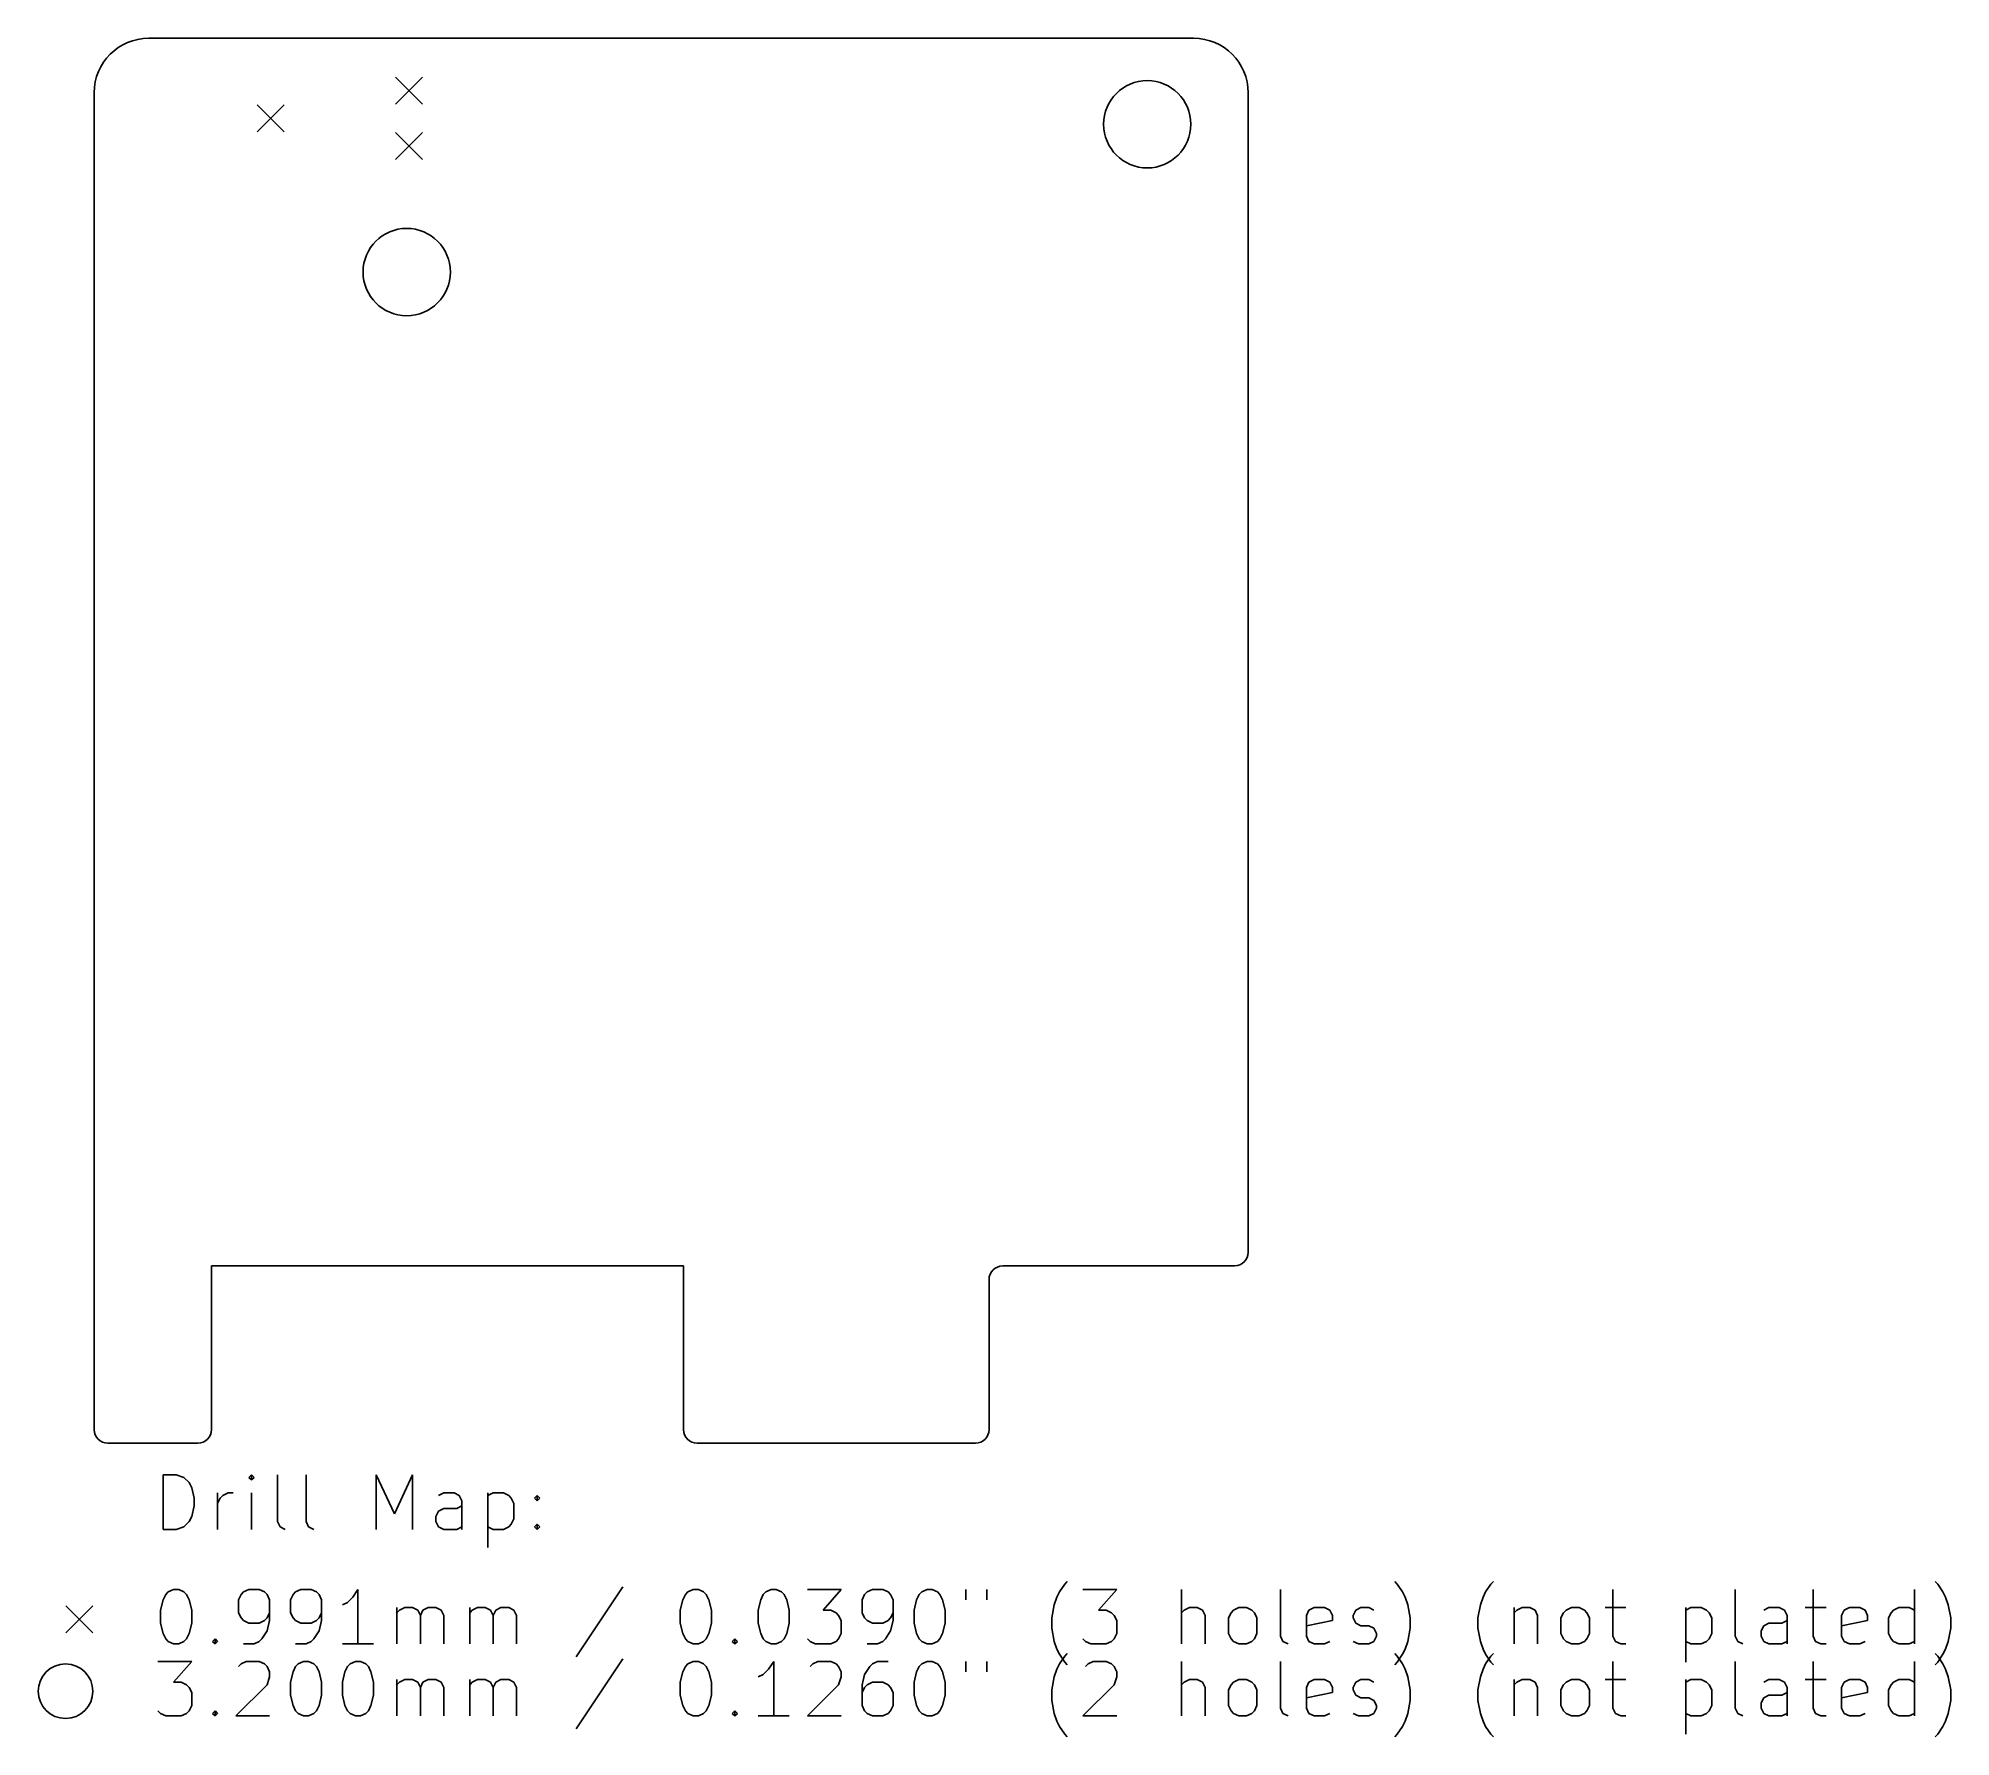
# Model space of a CAD drawing. Extents: x 81 to 151.1, y -167.2 to -105.
import ezdxf

# ---------------------------------------------------------------- set-up
doc = ezdxf.new("R2010")
doc.units = 0
doc.layers.add('BLACK', color=7, linetype='CONTINUOUS')

msp = doc.modelspace()

# ---------------------------------------------------------------- linework, layer by layer
at = {"layer": 'BLACK', "linetype": 'CONTINUOUS'}
for p, q in [((123.332, -104.968), (85.032, -104.968)), ((94.0807, -106.39), (95.0713, -107.381)), ((95.0713, -106.39), (94.0807, -107.381)), ((83.032, -155.968), (83.032, -106.968)), ((125.332, -106.968), (125.332, -149.468)), ((89.0007, -107.406), (89.9913, -108.397)), ((89.9913, -107.406), (89.0007, -108.397)), ((94.0807, -108.422), (95.0713, -109.413)), ((95.0713, -108.422), (94.0807, -109.413)), ((104.632, -149.968), (87.332, -149.968)), ((87.332, -149.968), (87.332, -155.968)), ((104.632, -155.968), (104.632, -149.968)), ((124.832, -149.968), (116.332, -149.968)), ((115.832, -155.968), (115.832, -150.468)), ((86.832, -156.468), (83.532, -156.468)), ((115.332, -156.468), (105.132, -156.468)), ((85.5582, -159.623), (85.5582, -157.623)), ((85.5582, -157.623), (86.0344, -157.623)), ((86.0344, -157.623), (86.3201, -157.718)), ((86.3201, -157.718), (86.5106, -157.908)), ((88.7963, -157.623), (88.701, -157.718)), ((88.701, -157.718), (88.7963, -157.813)), ((88.8915, -157.718), (88.7963, -157.623)), ((88.7963, -157.623), (88.7963, -157.813)), ((88.7963, -157.813), (88.8915, -157.718)), ((89.7487, -159.337), (89.7487, -157.623)), ((90.7963, -159.337), (90.7963, -157.623)), ((93.3677, -159.623), (93.3677, -157.623)), ((93.3677, -157.623), (94.0344, -159.051)), ((94.0344, -159.051), (94.701, -157.623)), ((94.701, -157.623), (94.701, -159.623)), ((86.5106, -157.908), (86.6058, -158.099)), ((86.6058, -158.099), (86.701, -158.48)), ((87.5582, -159.623), (87.5582, -158.289)), ((87.6534, -158.48), (87.7487, -158.385)), ((87.7487, -158.385), (87.9391, -158.289)), ((87.9391, -158.289), (88.1296, -158.289)), ((88.7963, -159.623), (88.7963, -158.289)), ((95.8439, -158.289), (95.6534, -158.385)), ((96.2249, -158.289), (95.8439, -158.289)), ((96.4153, -158.385), (96.2249, -158.289)), ((96.5106, -158.575), (96.4153, -158.385)), ((97.463, -158.289), (97.463, -160.289)), ((97.463, -158.385), (97.6534, -158.289)), ((97.6534, -158.289), (98.0344, -158.289)), ((98.0344, -158.289), (98.2249, -158.385)), ((98.2249, -158.385), (98.3201, -158.48)), ((99.1772, -158.48), (99.2725, -158.385)), ((99.2725, -158.385), (99.3677, -158.48)), ((99.2725, -158.385), (99.2725, -158.575)), ((86.701, -158.766), (86.6058, -159.147)), ((86.701, -158.48), (86.701, -158.766)), ((87.5582, -158.67), (87.6534, -158.48)), ((95.5582, -159.147), (95.6534, -158.956)), ((95.6534, -158.956), (95.8439, -158.861)), ((95.8439, -158.861), (96.3201, -158.861)), ((96.3201, -158.861), (96.5106, -158.766)), ((96.5106, -159.623), (96.5106, -158.575)), ((98.3201, -158.48), (98.4153, -158.67)), ((98.4153, -158.67), (98.4153, -159.242)), ((99.2725, -158.575), (99.1772, -158.48)), ((99.3677, -158.48), (99.2725, -158.575)), ((86.0344, -159.623), (85.5582, -159.623)), ((86.3201, -159.528), (86.0344, -159.623)), ((86.5106, -159.337), (86.3201, -159.528)), ((86.6058, -159.147), (86.5106, -159.337)), ((89.8439, -159.528), (89.7487, -159.337)), ((90.0344, -159.623), (89.8439, -159.528)), ((90.8915, -159.528), (90.7963, -159.337)), ((91.082, -159.623), (90.8915, -159.528)), ((95.5582, -159.337), (95.5582, -159.147)), ((95.6534, -159.528), (95.5582, -159.337)), ((95.8439, -159.623), (95.6534, -159.528)), ((96.3201, -159.623), (95.8439, -159.623)), ((96.5106, -159.528), (96.3201, -159.623)), ((97.6534, -159.623), (97.463, -159.528)), ((98.0344, -159.623), (97.6534, -159.623)), ((98.2249, -159.528), (98.0344, -159.623)), ((98.3201, -159.432), (98.2249, -159.528)), ((98.4153, -159.242), (98.3201, -159.432)), ((99.1772, -159.528), (99.2725, -159.432)), ((99.2725, -159.623), (99.1772, -159.528)), ((99.2725, -159.432), (99.3677, -159.528)), ((99.2725, -159.432), (99.2725, -159.623)), ((99.3677, -159.528), (99.2725, -159.623)), ((85.6534, -162.013), (85.7487, -161.918)), ((85.7487, -161.918), (85.9391, -161.823)), ((85.9391, -161.823), (86.1296, -161.823)), ((86.1296, -161.823), (86.3201, -161.918)), ((86.3201, -161.918), (86.4153, -162.013)), ((88.5106, -161.918), (88.4153, -162.013)), ((88.701, -161.823), (88.5106, -161.918)), ((89.082, -161.823), (88.701, -161.823)), ((89.2725, -161.918), (89.082, -161.823)), ((89.3677, -162.013), (89.2725, -161.918)), ((90.4153, -161.918), (90.3201, -162.013)), ((90.6058, -161.823), (90.4153, -161.918)), ((90.9868, -161.823), (90.6058, -161.823)), ((91.1772, -161.918), (90.9868, -161.823)), ((91.2725, -162.013), (91.1772, -161.918)), ((92.701, -161.823), (92.5106, -162.108)), ((92.701, -163.823), (92.701, -161.823)), ((102.415, -161.728), (100.701, -164.299)), ((104.701, -162.013), (104.796, -161.918)), ((104.796, -161.918), (104.987, -161.823)), ((104.987, -161.823), (105.177, -161.823)), ((105.177, -161.823), (105.368, -161.918)), ((105.368, -161.918), (105.463, -162.013)), ((107.558, -162.013), (107.653, -161.918)), ((107.653, -161.918), (107.844, -161.823)), ((107.844, -161.823), (108.034, -161.823)), ((108.034, -161.823), (108.225, -161.918)), ((108.225, -161.918), (108.32, -162.013)), ((109.177, -161.823), (110.415, -161.823)), ((110.415, -161.823), (109.749, -162.585)), ((111.368, -161.918), (111.272, -162.013)), ((111.558, -161.823), (111.368, -161.918)), ((111.939, -161.823), (111.558, -161.823)), ((112.13, -161.918), (111.939, -161.823)), ((112.225, -162.013), (112.13, -161.918)), ((113.272, -162.013), (113.368, -161.918)), ((113.368, -161.918), (113.558, -161.823)), ((113.558, -161.823), (113.749, -161.823)), ((113.749, -161.823), (113.939, -161.918)), ((113.939, -161.918), (114.034, -162.013)), ((114.987, -161.823), (114.987, -162.204)), ((115.749, -161.823), (115.749, -162.204)), ((118.32, -162.108), (118.415, -161.918)), ((118.415, -161.918), (118.606, -161.632)), ((118.606, -161.632), (118.701, -161.537)), ((119.272, -161.823), (120.511, -161.823)), ((120.511, -161.823), (119.844, -162.585)), ((122.892, -163.823), (122.892, -161.823)), ((126.511, -163.537), (126.511, -161.823)), ((130.796, -161.632), (130.701, -161.537)), ((130.987, -161.918), (130.796, -161.632)), ((131.082, -162.108), (130.987, -161.918)), ((133.939, -162.108), (134.034, -161.918)), ((134.034, -161.918), (134.225, -161.632)), ((134.225, -161.632), (134.32, -161.537)), ((138.701, -161.823), (138.701, -163.537)), ((143.177, -163.537), (143.177, -161.823)), ((146.034, -161.823), (146.034, -163.537)), ((149.749, -163.823), (149.749, -161.823)), ((150.606, -161.632), (150.511, -161.537)), ((150.796, -161.918), (150.606, -161.632)), ((150.892, -162.108), (150.796, -161.918)), ((81.9914, -162.423), (82.982, -163.413)), ((82.982, -162.423), (81.9914, -163.413)), ((85.463, -162.585), (85.5582, -162.204)), ((85.463, -163.061), (85.463, -162.585)), ((85.5582, -162.204), (85.6534, -162.013)), ((86.4153, -162.013), (86.5106, -162.204)), ((86.5106, -162.204), (86.6058, -162.585)), ((86.6058, -162.585), (86.6058, -163.061)), ((88.4153, -162.013), (88.3201, -162.204)), ((88.3201, -162.204), (88.3201, -162.68)), ((89.463, -162.204), (89.3677, -162.013)), ((89.463, -162.966), (89.463, -162.204)), ((90.3201, -162.013), (90.2249, -162.204)), ((90.2249, -162.204), (90.2249, -162.68)), ((91.3677, -162.204), (91.2725, -162.013)), ((91.3677, -162.966), (91.3677, -162.204)), ((92.3201, -162.299), (92.1296, -162.394)), ((92.5106, -162.108), (92.3201, -162.299)), ((94.1296, -163.823), (94.1296, -162.489)), ((94.1296, -162.68), (94.2249, -162.585)), ((94.2249, -162.585), (94.4153, -162.489)), ((94.4153, -162.489), (94.701, -162.489)), ((94.701, -162.489), (94.8915, -162.585)), ((94.8915, -162.585), (94.9868, -162.775)), ((94.9868, -162.775), (95.082, -162.585)), ((95.082, -162.585), (95.2725, -162.489)), ((95.2725, -162.489), (95.5582, -162.489)), ((95.5582, -162.489), (95.7487, -162.585)), ((95.7487, -162.585), (95.8439, -162.775)), ((96.7963, -163.823), (96.7963, -162.489)), ((96.7963, -162.68), (96.8915, -162.585)), ((96.8915, -162.585), (97.082, -162.489)), ((97.082, -162.489), (97.3677, -162.489)), ((97.3677, -162.489), (97.5582, -162.585)), ((97.5582, -162.585), (97.6534, -162.775)), ((97.6534, -162.775), (97.7487, -162.585)), ((97.7487, -162.585), (97.9391, -162.489)), ((97.9391, -162.489), (98.2249, -162.489)), ((98.2249, -162.489), (98.4153, -162.585)), ((98.4153, -162.585), (98.5106, -162.775)), ((104.511, -162.585), (104.606, -162.204)), ((104.511, -163.061), (104.511, -162.585)), ((104.606, -162.204), (104.701, -162.013)), ((105.463, -162.013), (105.558, -162.204)), ((105.558, -162.204), (105.653, -162.585)), ((105.653, -162.585), (105.653, -163.061)), ((107.368, -162.585), (107.463, -162.204)), ((107.368, -163.061), (107.368, -162.585)), ((107.463, -162.204), (107.558, -162.013)), ((108.32, -162.013), (108.415, -162.204)), ((108.415, -162.204), (108.511, -162.585)), ((108.511, -162.585), (108.511, -163.061)), ((109.749, -162.585), (110.034, -162.585)), ((110.034, -162.585), (110.225, -162.68)), ((111.272, -162.013), (111.177, -162.204)), ((111.177, -162.204), (111.177, -162.68)), ((112.32, -162.204), (112.225, -162.013)), ((112.32, -162.966), (112.32, -162.204)), ((113.082, -162.585), (113.177, -162.204)), ((113.082, -163.061), (113.082, -162.585)), ((113.177, -162.204), (113.272, -162.013)), ((114.034, -162.013), (114.13, -162.204)), ((114.13, -162.204), (114.225, -162.585)), ((114.225, -162.585), (114.225, -163.061)), ((118.13, -162.87), (118.225, -162.394)), ((118.225, -162.394), (118.32, -162.108)), ((119.844, -162.585), (120.13, -162.585)), ((120.13, -162.585), (120.32, -162.68)), ((122.987, -162.585), (122.892, -162.68)), ((123.177, -162.489), (122.987, -162.585)), ((123.463, -162.489), (123.177, -162.489)), ((123.653, -162.585), (123.463, -162.489)), ((123.749, -162.775), (123.653, -162.585)), ((124.701, -162.68), (124.796, -162.585)), ((124.796, -162.585), (124.987, -162.489)), ((124.987, -162.489), (125.272, -162.489)), ((125.272, -162.489), (125.463, -162.585)), ((125.463, -162.585), (125.558, -162.68)), ((127.463, -162.775), (127.558, -162.585)), ((127.558, -162.585), (127.749, -162.489)), ((127.749, -162.489), (128.13, -162.489)), ((128.13, -162.489), (128.32, -162.585)), ((128.32, -162.585), (128.415, -162.775)), ((129.177, -162.775), (129.272, -162.585)), ((129.272, -162.585), (129.463, -162.489)), ((129.463, -162.489), (129.749, -162.489)), ((129.749, -162.489), (129.939, -162.585)), ((131.177, -162.394), (131.082, -162.108)), ((131.272, -162.87), (131.177, -162.394)), ((133.749, -162.87), (133.844, -162.394)), ((133.844, -162.394), (133.939, -162.108)), ((135.082, -162.489), (135.082, -163.823)), ((135.082, -162.68), (135.177, -162.585)), ((135.177, -162.585), (135.368, -162.489)), ((135.368, -162.489), (135.653, -162.489)), ((135.653, -162.489), (135.844, -162.585)), ((135.844, -162.585), (135.939, -162.775)), ((136.892, -162.68), (136.987, -162.585)), ((136.987, -162.585), (137.177, -162.489)), ((137.177, -162.489), (137.463, -162.489)), ((137.463, -162.489), (137.653, -162.585)), ((137.653, -162.585), (137.749, -162.68)), ((138.415, -162.489), (139.177, -162.489)), ((141.368, -162.489), (141.368, -164.489)), ((141.368, -162.585), (141.558, -162.489)), ((141.558, -162.489), (141.939, -162.489)), ((141.939, -162.489), (142.13, -162.585)), ((142.13, -162.585), (142.225, -162.68)), ((144.415, -162.489), (144.225, -162.585)), ((144.796, -162.489), (144.415, -162.489)), ((144.987, -162.585), (144.796, -162.489)), ((145.082, -162.775), (144.987, -162.585)), ((145.749, -162.489), (146.511, -162.489)), ((147.082, -162.775), (147.177, -162.585)), ((147.177, -162.585), (147.368, -162.489)), ((147.368, -162.489), (147.749, -162.489)), ((147.749, -162.489), (147.939, -162.585)), ((147.939, -162.585), (148.034, -162.775)), ((148.892, -162.68), (148.987, -162.585)), ((148.987, -162.585), (149.177, -162.489)), ((149.177, -162.489), (149.558, -162.489)), ((149.558, -162.489), (149.749, -162.585)), ((150.987, -162.394), (150.892, -162.108)), ((151.082, -162.87), (150.987, -162.394)), ((85.5582, -163.442), (85.463, -163.061)), ((86.6058, -163.061), (86.5106, -163.442)), ((88.3201, -162.68), (88.4153, -162.87)), ((88.4153, -162.87), (88.5106, -162.966)), ((88.5106, -162.966), (88.701, -163.061)), ((88.701, -163.061), (89.082, -163.061)), ((89.082, -163.061), (89.2725, -162.966)), ((89.2725, -162.966), (89.3677, -162.87)), ((89.3677, -162.87), (89.463, -162.68)), ((89.3677, -163.347), (89.463, -162.966)), ((90.2249, -162.68), (90.3201, -162.87)), ((90.3201, -162.87), (90.4153, -162.966)), ((90.4153, -162.966), (90.6058, -163.061)), ((90.6058, -163.061), (90.9868, -163.061)), ((90.9868, -163.061), (91.1772, -162.966)), ((91.1772, -162.966), (91.2725, -162.87)), ((91.2725, -162.87), (91.3677, -162.68)), ((91.2725, -163.347), (91.3677, -162.966)), ((94.9868, -162.775), (94.9868, -163.823)), ((95.8439, -162.775), (95.8439, -163.823)), ((97.6534, -162.775), (97.6534, -163.823)), ((98.5106, -162.775), (98.5106, -163.823)), ((104.606, -163.442), (104.511, -163.061)), ((105.653, -163.061), (105.558, -163.442)), ((107.463, -163.442), (107.368, -163.061)), ((108.511, -163.061), (108.415, -163.442)), ((110.225, -162.68), (110.32, -162.775)), ((110.32, -162.775), (110.415, -162.966)), ((110.415, -162.966), (110.415, -163.442)), ((111.177, -162.68), (111.272, -162.87)), ((111.272, -162.87), (111.368, -162.966)), ((111.368, -162.966), (111.558, -163.061)), ((111.558, -163.061), (111.939, -163.061)), ((111.939, -163.061), (112.13, -162.966)), ((112.13, -162.966), (112.225, -162.87)), ((112.225, -162.87), (112.32, -162.68)), ((112.225, -163.347), (112.32, -162.966)), ((113.177, -163.442), (113.082, -163.061)), ((114.225, -163.061), (114.13, -163.442)), ((118.13, -163.251), (118.13, -162.87)), ((118.225, -163.728), (118.13, -163.251)), ((120.32, -162.68), (120.415, -162.775)), ((120.415, -162.775), (120.511, -162.966)), ((120.511, -162.966), (120.511, -163.442)), ((123.749, -163.823), (123.749, -162.775)), ((124.606, -162.87), (124.701, -162.68)), ((124.606, -163.442), (124.606, -162.87)), ((125.558, -162.68), (125.653, -162.87)), ((125.653, -162.87), (125.653, -163.442)), ((127.463, -163.537), (127.463, -162.775)), ((128.415, -162.966), (127.463, -163.156)), ((128.415, -162.775), (128.415, -162.966)), ((129.177, -162.87), (129.177, -162.775)), ((129.272, -163.061), (129.177, -162.87)), ((129.463, -163.156), (129.272, -163.061)), ((129.749, -163.156), (129.463, -163.156)), ((129.939, -163.251), (129.749, -163.156)), ((130.034, -163.442), (129.939, -163.251)), ((131.177, -163.728), (131.272, -163.251)), ((131.272, -163.251), (131.272, -162.87)), ((133.749, -163.251), (133.749, -162.87)), ((133.844, -163.728), (133.749, -163.251)), ((135.939, -162.775), (135.939, -163.823)), ((136.796, -162.87), (136.892, -162.68)), ((136.796, -163.442), (136.796, -162.87)), ((137.749, -162.68), (137.844, -162.87)), ((137.844, -162.87), (137.844, -163.442)), ((142.225, -162.68), (142.32, -162.87)), ((142.32, -162.87), (142.32, -163.442)), ((144.13, -163.347), (144.225, -163.156)), ((144.225, -163.156), (144.415, -163.061)), ((144.415, -163.061), (144.892, -163.061)), ((144.892, -163.061), (145.082, -162.966)), ((145.082, -163.823), (145.082, -162.775)), ((147.082, -163.537), (147.082, -162.775)), ((148.034, -162.966), (147.082, -163.156)), ((148.034, -162.775), (148.034, -162.966)), ((148.796, -162.87), (148.892, -162.68)), ((148.796, -163.442), (148.796, -162.87)), ((150.987, -163.728), (151.082, -163.251)), ((151.082, -163.251), (151.082, -162.87)), ((85.6534, -163.632), (85.5582, -163.442)), ((85.7487, -163.728), (85.6534, -163.632)), ((85.9391, -163.823), (85.7487, -163.728)), ((86.1296, -163.823), (85.9391, -163.823)), ((86.3201, -163.728), (86.1296, -163.823)), ((86.4153, -163.632), (86.3201, -163.728)), ((86.5106, -163.442), (86.4153, -163.632)), ((87.3677, -163.728), (87.463, -163.632)), ((87.463, -163.823), (87.3677, -163.728)), ((87.463, -163.632), (87.5582, -163.728)), ((87.463, -163.632), (87.463, -163.823)), ((87.5582, -163.728), (87.463, -163.823)), ((88.5106, -163.823), (88.8915, -163.823)), ((88.8915, -163.823), (89.082, -163.728)), ((89.082, -163.728), (89.1772, -163.632)), ((89.1772, -163.632), (89.3677, -163.347)), ((90.4153, -163.823), (90.7963, -163.823)), ((90.7963, -163.823), (90.9868, -163.728)), ((90.9868, -163.728), (91.082, -163.632)), ((91.082, -163.632), (91.2725, -163.347)), ((93.2725, -163.823), (92.1296, -163.823)), ((104.701, -163.632), (104.606, -163.442)), ((104.796, -163.728), (104.701, -163.632)), ((104.987, -163.823), (104.796, -163.728)), ((105.177, -163.823), (104.987, -163.823)), ((105.368, -163.728), (105.177, -163.823)), ((105.463, -163.632), (105.368, -163.728)), ((105.558, -163.442), (105.463, -163.632)), ((106.415, -163.728), (106.511, -163.632)), ((106.511, -163.823), (106.415, -163.728)), ((106.511, -163.632), (106.606, -163.728)), ((106.511, -163.632), (106.511, -163.823)), ((106.606, -163.728), (106.511, -163.823)), ((107.558, -163.632), (107.463, -163.442)), ((107.653, -163.728), (107.558, -163.632)), ((107.844, -163.823), (107.653, -163.728)), ((108.034, -163.823), (107.844, -163.823)), ((108.225, -163.728), (108.034, -163.823)), ((108.32, -163.632), (108.225, -163.728)), ((108.415, -163.442), (108.32, -163.632)), ((109.272, -163.728), (109.177, -163.632)), ((109.463, -163.823), (109.272, -163.728)), ((110.034, -163.823), (109.463, -163.823)), ((110.225, -163.728), (110.034, -163.823)), ((110.32, -163.632), (110.225, -163.728)), ((110.415, -163.442), (110.32, -163.632)), ((111.368, -163.823), (111.749, -163.823)), ((111.749, -163.823), (111.939, -163.728)), ((111.939, -163.728), (112.034, -163.632)), ((112.034, -163.632), (112.225, -163.347)), ((113.272, -163.632), (113.177, -163.442)), ((113.368, -163.728), (113.272, -163.632)), ((113.558, -163.823), (113.368, -163.728)), ((113.749, -163.823), (113.558, -163.823)), ((113.939, -163.728), (113.749, -163.823)), ((114.034, -163.632), (113.939, -163.728)), ((114.13, -163.442), (114.034, -163.632)), ((118.32, -164.013), (118.225, -163.728)), ((118.415, -164.204), (118.32, -164.013)), ((119.368, -163.728), (119.272, -163.632)), ((119.558, -163.823), (119.368, -163.728)), ((120.13, -163.823), (119.558, -163.823)), ((120.32, -163.728), (120.13, -163.823)), ((120.415, -163.632), (120.32, -163.728)), ((120.511, -163.442), (120.415, -163.632)), ((124.701, -163.632), (124.606, -163.442)), ((124.796, -163.728), (124.701, -163.632)), ((124.987, -163.823), (124.796, -163.728)), ((125.272, -163.823), (124.987, -163.823)), ((125.463, -163.728), (125.272, -163.823)), ((125.558, -163.632), (125.463, -163.728)), ((125.653, -163.442), (125.558, -163.632)), ((126.606, -163.728), (126.511, -163.537)), ((126.796, -163.823), (126.606, -163.728)), ((127.558, -163.728), (127.463, -163.537)), ((127.749, -163.823), (127.558, -163.728)), ((128.13, -163.823), (127.749, -163.823)), ((128.32, -163.728), (128.13, -163.823)), ((129.177, -163.728), (129.368, -163.823)), ((129.368, -163.823), (129.749, -163.823)), ((129.749, -163.823), (129.939, -163.728)), ((129.939, -163.728), (130.034, -163.537)), ((130.034, -163.537), (130.034, -163.442)), ((130.987, -164.204), (131.082, -164.013)), ((131.082, -164.013), (131.177, -163.728)), ((133.939, -164.013), (133.844, -163.728)), ((134.034, -164.204), (133.939, -164.013)), ((136.892, -163.632), (136.796, -163.442)), ((136.987, -163.728), (136.892, -163.632)), ((137.177, -163.823), (136.987, -163.728)), ((137.463, -163.823), (137.177, -163.823)), ((137.653, -163.728), (137.463, -163.823)), ((137.749, -163.632), (137.653, -163.728)), ((137.844, -163.442), (137.749, -163.632)), ((138.701, -163.537), (138.796, -163.728)), ((138.796, -163.728), (138.987, -163.823)), ((138.987, -163.823), (139.177, -163.823)), ((141.558, -163.823), (141.368, -163.728)), ((141.939, -163.823), (141.558, -163.823)), ((142.13, -163.728), (141.939, -163.823)), ((142.225, -163.632), (142.13, -163.728)), ((142.32, -163.442), (142.225, -163.632)), ((143.272, -163.728), (143.177, -163.537)), ((143.463, -163.823), (143.272, -163.728)), ((144.13, -163.537), (144.13, -163.347)), ((144.225, -163.728), (144.13, -163.537)), ((144.415, -163.823), (144.225, -163.728)), ((144.892, -163.823), (144.415, -163.823)), ((145.082, -163.728), (144.892, -163.823)), ((146.034, -163.537), (146.13, -163.728)), ((146.13, -163.728), (146.32, -163.823)), ((146.32, -163.823), (146.511, -163.823)), ((147.177, -163.728), (147.082, -163.537)), ((147.368, -163.823), (147.177, -163.728)), ((147.749, -163.823), (147.368, -163.823)), ((147.939, -163.728), (147.749, -163.823)), ((148.892, -163.632), (148.796, -163.442)), ((148.987, -163.728), (148.892, -163.632)), ((149.177, -163.823), (148.987, -163.728)), ((149.558, -163.823), (149.177, -163.823)), ((149.749, -163.728), (149.558, -163.823)), ((150.796, -164.204), (150.892, -164.013)), ((150.892, -164.013), (150.987, -163.728)), ((85.3677, -164.463), (86.6058, -164.463)), ((86.6058, -164.463), (85.9391, -165.225)), ((88.3201, -164.653), (88.4153, -164.558)), ((88.4153, -164.558), (88.6058, -164.463)), ((88.6058, -164.463), (89.082, -164.463)), ((89.082, -164.463), (89.2725, -164.558)), ((89.2725, -164.558), (89.3677, -164.653)), ((89.3677, -164.653), (89.463, -164.844)), ((90.3201, -164.844), (90.4153, -164.653)), ((90.4153, -164.653), (90.5106, -164.558)), ((90.5106, -164.558), (90.701, -164.463)), ((90.701, -164.463), (90.8915, -164.463)), ((90.8915, -164.463), (91.082, -164.558)), ((91.082, -164.558), (91.1772, -164.653)), ((91.1772, -164.653), (91.2725, -164.844)), ((92.2249, -164.844), (92.3201, -164.653)), ((92.3201, -164.653), (92.4153, -164.558)), ((92.4153, -164.558), (92.6058, -164.463)), ((92.6058, -164.463), (92.7963, -164.463)), ((92.7963, -164.463), (92.9868, -164.558)), ((92.9868, -164.558), (93.082, -164.653)), ((93.082, -164.653), (93.1772, -164.844)), ((102.415, -164.368), (100.701, -166.939)), ((104.606, -164.844), (104.701, -164.653)), ((104.701, -164.653), (104.796, -164.558)), ((104.796, -164.558), (104.987, -164.463)), ((104.987, -164.463), (105.177, -164.463)), ((105.177, -164.463), (105.368, -164.558)), ((105.368, -164.558), (105.463, -164.653)), ((105.463, -164.653), (105.558, -164.844)), ((107.939, -164.463), (107.749, -164.748)), ((107.939, -166.463), (107.939, -164.463)), ((109.272, -164.653), (109.368, -164.558)), ((109.368, -164.558), (109.558, -164.463)), ((109.558, -164.463), (110.034, -164.463)), ((110.034, -164.463), (110.225, -164.558)), ((110.225, -164.558), (110.32, -164.653)), ((110.32, -164.653), (110.415, -164.844)), ((111.463, -164.653), (111.272, -164.939)), ((111.558, -164.558), (111.463, -164.653)), ((111.749, -164.463), (111.558, -164.558)), ((112.13, -164.463), (111.749, -164.463)), ((113.177, -164.844), (113.272, -164.653)), ((113.272, -164.653), (113.368, -164.558)), ((113.368, -164.558), (113.558, -164.463)), ((113.558, -164.463), (113.749, -164.463)), ((113.749, -164.463), (113.939, -164.558)), ((113.939, -164.558), (114.034, -164.653)), ((114.034, -164.653), (114.13, -164.844)), ((114.987, -164.463), (114.987, -164.844)), ((115.749, -164.463), (115.749, -164.844)), ((118.32, -164.748), (118.415, -164.558)), ((118.606, -164.489), (118.415, -164.204)), ((118.415, -164.558), (118.606, -164.272)), ((118.606, -164.272), (118.701, -164.177)), ((118.701, -164.585), (118.606, -164.489)), ((119.368, -164.653), (119.463, -164.558)), ((119.463, -164.558), (119.653, -164.463)), ((119.653, -164.463), (120.13, -164.463)), ((120.13, -164.463), (120.32, -164.558)), ((120.32, -164.558), (120.415, -164.653)), ((120.415, -164.653), (120.511, -164.844)), ((122.892, -166.463), (122.892, -164.463)), ((126.511, -166.177), (126.511, -164.463)), ((130.796, -164.272), (130.701, -164.177)), ((130.701, -164.585), (130.796, -164.489)), ((130.796, -164.489), (130.987, -164.204)), ((130.987, -164.558), (130.796, -164.272)), ((131.082, -164.748), (130.987, -164.558)), ((133.939, -164.748), (134.034, -164.558)), ((134.225, -164.489), (134.034, -164.204)), ((134.034, -164.558), (134.225, -164.272)), ((134.225, -164.272), (134.32, -164.177)), ((134.32, -164.585), (134.225, -164.489)), ((138.701, -164.463), (138.701, -166.177)), ((143.177, -166.177), (143.177, -164.463)), ((146.034, -164.463), (146.034, -166.177)), ((149.749, -166.463), (149.749, -164.463)), ((150.606, -164.272), (150.511, -164.177)), ((150.511, -164.585), (150.606, -164.489)), ((150.606, -164.489), (150.796, -164.204)), ((150.796, -164.558), (150.606, -164.272)), ((150.892, -164.748), (150.796, -164.558)), ((85.9391, -165.225), (86.2249, -165.225)), ((86.2249, -165.225), (86.4153, -165.32)), ((86.4153, -165.32), (86.5106, -165.415)), ((86.5106, -165.415), (86.6058, -165.606)), ((89.3677, -165.32), (88.2249, -166.463)), ((89.463, -165.034), (89.3677, -165.32)), ((89.463, -164.844), (89.463, -165.034)), ((90.2249, -165.225), (90.3201, -164.844)), ((90.2249, -165.701), (90.2249, -165.225)), ((91.2725, -164.844), (91.3677, -165.225)), ((91.3677, -165.225), (91.3677, -165.701)), ((92.1296, -165.225), (92.2249, -164.844)), ((92.1296, -165.701), (92.1296, -165.225)), ((93.1772, -164.844), (93.2725, -165.225)), ((93.2725, -165.225), (93.2725, -165.701)), ((94.1296, -166.463), (94.1296, -165.129)), ((94.1296, -165.32), (94.2249, -165.225)), ((94.2249, -165.225), (94.4153, -165.129)), ((94.4153, -165.129), (94.701, -165.129)), ((94.701, -165.129), (94.8915, -165.225)), ((94.8915, -165.225), (94.9868, -165.415)), ((94.9868, -165.415), (95.082, -165.225)), ((94.9868, -165.415), (94.9868, -166.463)), ((95.082, -165.225), (95.2725, -165.129)), ((95.2725, -165.129), (95.5582, -165.129)), ((95.5582, -165.129), (95.7487, -165.225)), ((95.7487, -165.225), (95.8439, -165.415)), ((95.8439, -165.415), (95.8439, -166.463)), ((96.7963, -166.463), (96.7963, -165.129)), ((96.7963, -165.32), (96.8915, -165.225)), ((96.8915, -165.225), (97.082, -165.129)), ((97.082, -165.129), (97.3677, -165.129)), ((97.3677, -165.129), (97.5582, -165.225)), ((97.5582, -165.225), (97.6534, -165.415)), ((97.6534, -165.415), (97.7487, -165.225)), ((97.6534, -165.415), (97.6534, -166.463)), ((97.7487, -165.225), (97.9391, -165.129)), ((97.9391, -165.129), (98.2249, -165.129)), ((98.2249, -165.129), (98.4153, -165.225)), ((98.4153, -165.225), (98.5106, -165.415)), ((98.5106, -165.415), (98.5106, -166.463)), ((104.511, -165.225), (104.606, -164.844)), ((104.511, -165.701), (104.511, -165.225)), ((105.558, -164.844), (105.653, -165.225)), ((105.653, -165.225), (105.653, -165.701)), ((107.558, -164.939), (107.368, -165.034)), ((107.749, -164.748), (107.558, -164.939)), ((110.32, -165.32), (109.177, -166.463)), ((110.415, -165.034), (110.32, -165.32)), ((110.415, -164.844), (110.415, -165.034)), ((111.272, -164.939), (111.177, -165.32)), ((111.177, -165.32), (111.177, -166.082)), ((111.272, -165.415), (111.177, -165.606)), ((111.368, -165.32), (111.272, -165.415)), ((111.558, -165.225), (111.368, -165.32)), ((111.939, -165.225), (111.558, -165.225)), ((112.13, -165.32), (111.939, -165.225)), ((112.225, -165.415), (112.13, -165.32)), ((112.32, -165.606), (112.225, -165.415)), ((113.082, -165.225), (113.177, -164.844)), ((113.082, -165.701), (113.082, -165.225)), ((114.13, -164.844), (114.225, -165.225)), ((114.225, -165.225), (114.225, -165.701)), ((118.13, -165.51), (118.225, -165.034)), ((118.225, -165.034), (118.32, -164.748)), ((120.415, -165.32), (119.272, -166.463)), ((120.511, -165.034), (120.415, -165.32)), ((120.511, -164.844), (120.511, -165.034)), ((122.987, -165.225), (122.892, -165.32)), ((123.177, -165.129), (122.987, -165.225)), ((123.463, -165.129), (123.177, -165.129)), ((123.653, -165.225), (123.463, -165.129)), ((123.749, -165.415), (123.653, -165.225)), ((123.749, -166.463), (123.749, -165.415)), ((124.606, -165.51), (124.701, -165.32)), ((124.701, -165.32), (124.796, -165.225)), ((124.796, -165.225), (124.987, -165.129)), ((124.987, -165.129), (125.272, -165.129)), ((125.272, -165.129), (125.463, -165.225)), ((125.463, -165.225), (125.558, -165.32)), ((125.558, -165.32), (125.653, -165.51)), ((127.463, -165.415), (127.558, -165.225)), ((127.463, -166.177), (127.463, -165.415)), ((127.558, -165.225), (127.749, -165.129)), ((127.749, -165.129), (128.13, -165.129)), ((128.13, -165.129), (128.32, -165.225)), ((128.32, -165.225), (128.415, -165.415)), ((128.415, -165.415), (128.415, -165.606)), ((129.177, -165.415), (129.272, -165.225)), ((129.177, -165.51), (129.177, -165.415)), ((129.272, -165.225), (129.463, -165.129)), ((129.463, -165.129), (129.749, -165.129)), ((129.749, -165.129), (129.939, -165.225)), ((131.177, -165.034), (131.082, -164.748)), ((131.272, -165.51), (131.177, -165.034)), ((133.749, -165.51), (133.844, -165.034)), ((133.844, -165.034), (133.939, -164.748)), ((135.082, -165.129), (135.082, -166.463)), ((135.082, -165.32), (135.177, -165.225)), ((135.177, -165.225), (135.368, -165.129)), ((135.368, -165.129), (135.653, -165.129)), ((135.653, -165.129), (135.844, -165.225)), ((135.844, -165.225), (135.939, -165.415)), ((135.939, -165.415), (135.939, -166.463)), ((136.796, -165.51), (136.892, -165.32)), ((136.892, -165.32), (136.987, -165.225)), ((136.987, -165.225), (137.177, -165.129)), ((137.177, -165.129), (137.463, -165.129)), ((137.463, -165.129), (137.653, -165.225)), ((137.653, -165.225), (137.749, -165.32)), ((137.749, -165.32), (137.844, -165.51)), ((138.415, -165.129), (139.177, -165.129)), ((141.368, -165.129), (141.368, -167.129)), ((141.368, -165.225), (141.558, -165.129)), ((141.558, -165.129), (141.939, -165.129)), ((141.939, -165.129), (142.13, -165.225)), ((142.13, -165.225), (142.225, -165.32)), ((142.225, -165.32), (142.32, -165.51)), ((144.415, -165.129), (144.225, -165.225)), ((144.796, -165.129), (144.415, -165.129)), ((144.987, -165.225), (144.796, -165.129)), ((145.082, -165.415), (144.987, -165.225)), ((145.082, -166.463), (145.082, -165.415)), ((145.749, -165.129), (146.511, -165.129)), ((147.082, -165.415), (147.177, -165.225)), ((147.082, -166.177), (147.082, -165.415)), ((147.177, -165.225), (147.368, -165.129)), ((147.368, -165.129), (147.749, -165.129)), ((147.749, -165.129), (147.939, -165.225)), ((147.939, -165.225), (148.034, -165.415)), ((148.034, -165.415), (148.034, -165.606)), ((148.796, -165.51), (148.892, -165.32)), ((148.892, -165.32), (148.987, -165.225)), ((148.987, -165.225), (149.177, -165.129)), ((149.177, -165.129), (149.558, -165.129)), ((149.558, -165.129), (149.749, -165.225)), ((150.987, -165.034), (150.892, -164.748)), ((151.082, -165.51), (150.987, -165.034)), ((86.6058, -166.082), (86.5106, -166.272)), ((86.6058, -165.606), (86.6058, -166.082)), ((90.3201, -166.082), (90.2249, -165.701)), ((90.4153, -166.272), (90.3201, -166.082)), ((91.2725, -166.082), (91.1772, -166.272)), ((91.3677, -165.701), (91.2725, -166.082)), ((92.2249, -166.082), (92.1296, -165.701)), ((92.3201, -166.272), (92.2249, -166.082)), ((93.1772, -166.082), (93.082, -166.272)), ((93.2725, -165.701), (93.1772, -166.082)), ((104.606, -166.082), (104.511, -165.701)), ((104.701, -166.272), (104.606, -166.082)), ((105.558, -166.082), (105.463, -166.272)), ((105.653, -165.701), (105.558, -166.082)), ((111.177, -166.082), (111.272, -166.272)), ((112.225, -166.272), (112.32, -166.082)), ((112.32, -166.082), (112.32, -165.606)), ((113.177, -166.082), (113.082, -165.701)), ((113.272, -166.272), (113.177, -166.082)), ((114.13, -166.082), (114.034, -166.272)), ((114.225, -165.701), (114.13, -166.082)), ((118.13, -165.891), (118.13, -165.51)), ((118.225, -166.368), (118.13, -165.891)), ((124.606, -166.082), (124.606, -165.51)), ((124.701, -166.272), (124.606, -166.082)), ((125.653, -166.082), (125.558, -166.272)), ((125.653, -165.51), (125.653, -166.082)), ((128.415, -165.606), (127.463, -165.796)), ((129.272, -165.701), (129.177, -165.51)), ((129.463, -165.796), (129.272, -165.701)), ((129.749, -165.796), (129.463, -165.796)), ((129.939, -165.891), (129.749, -165.796)), ((130.034, -166.082), (129.939, -165.891)), ((130.034, -166.177), (130.034, -166.082)), ((131.177, -166.368), (131.272, -165.891)), ((131.272, -165.891), (131.272, -165.51)), ((133.749, -165.891), (133.749, -165.51)), ((133.844, -166.368), (133.749, -165.891)), ((136.796, -166.082), (136.796, -165.51)), ((136.892, -166.272), (136.796, -166.082)), ((137.844, -166.082), (137.749, -166.272)), ((137.844, -165.51), (137.844, -166.082)), ((142.32, -166.082), (142.225, -166.272)), ((142.32, -165.51), (142.32, -166.082)), ((144.13, -165.987), (144.225, -165.796)), ((144.13, -166.177), (144.13, -165.987)), ((144.225, -165.796), (144.415, -165.701)), ((144.415, -165.701), (144.892, -165.701)), ((144.892, -165.701), (145.082, -165.606)), ((148.034, -165.606), (147.082, -165.796)), ((148.796, -166.082), (148.796, -165.51)), ((148.892, -166.272), (148.796, -166.082)), ((150.987, -166.368), (151.082, -165.891)), ((151.082, -165.891), (151.082, -165.51)), ((85.463, -166.368), (85.3677, -166.272)), ((85.6534, -166.463), (85.463, -166.368)), ((86.2249, -166.463), (85.6534, -166.463)), ((86.4153, -166.368), (86.2249, -166.463)), ((86.5106, -166.272), (86.4153, -166.368)), ((87.3677, -166.368), (87.463, -166.272)), ((87.463, -166.463), (87.3677, -166.368)), ((87.463, -166.272), (87.5582, -166.368)), ((87.463, -166.272), (87.463, -166.463)), ((87.5582, -166.368), (87.463, -166.463)), ((88.2249, -166.463), (89.463, -166.463)), ((90.5106, -166.368), (90.4153, -166.272)), ((90.701, -166.463), (90.5106, -166.368)), ((90.8915, -166.463), (90.701, -166.463)), ((91.082, -166.368), (90.8915, -166.463)), ((91.1772, -166.272), (91.082, -166.368)), ((92.4153, -166.368), (92.3201, -166.272)), ((92.6058, -166.463), (92.4153, -166.368)), ((92.7963, -166.463), (92.6058, -166.463)), ((92.9868, -166.368), (92.7963, -166.463)), ((93.082, -166.272), (92.9868, -166.368)), ((104.796, -166.368), (104.701, -166.272)), ((104.987, -166.463), (104.796, -166.368)), ((105.177, -166.463), (104.987, -166.463)), ((105.368, -166.368), (105.177, -166.463)), ((105.463, -166.272), (105.368, -166.368)), ((106.415, -166.368), (106.511, -166.272)), ((106.511, -166.463), (106.415, -166.368)), ((106.511, -166.272), (106.606, -166.368)), ((106.511, -166.272), (106.511, -166.463)), ((106.606, -166.368), (106.511, -166.463)), ((108.511, -166.463), (107.368, -166.463)), ((109.177, -166.463), (110.415, -166.463)), ((111.272, -166.272), (111.368, -166.368)), ((111.368, -166.368), (111.558, -166.463)), ((111.558, -166.463), (111.939, -166.463)), ((111.939, -166.463), (112.13, -166.368)), ((112.13, -166.368), (112.225, -166.272)), ((113.368, -166.368), (113.272, -166.272)), ((113.558, -166.463), (113.368, -166.368)), ((113.749, -166.463), (113.558, -166.463)), ((113.939, -166.368), (113.749, -166.463)), ((114.034, -166.272), (113.939, -166.368)), ((118.32, -166.653), (118.225, -166.368)), ((118.415, -166.844), (118.32, -166.653)), ((119.272, -166.463), (120.511, -166.463)), ((124.796, -166.368), (124.701, -166.272)), ((124.987, -166.463), (124.796, -166.368)), ((125.272, -166.463), (124.987, -166.463)), ((125.463, -166.368), (125.272, -166.463)), ((125.558, -166.272), (125.463, -166.368)), ((126.606, -166.368), (126.511, -166.177)), ((126.796, -166.463), (126.606, -166.368)), ((127.558, -166.368), (127.463, -166.177)), ((127.749, -166.463), (127.558, -166.368)), ((128.13, -166.463), (127.749, -166.463)), ((128.32, -166.368), (128.13, -166.463)), ((129.177, -166.368), (129.368, -166.463)), ((129.368, -166.463), (129.749, -166.463)), ((129.749, -166.463), (129.939, -166.368)), ((129.939, -166.368), (130.034, -166.177)), ((130.987, -166.844), (131.082, -166.653)), ((131.082, -166.653), (131.177, -166.368)), ((133.939, -166.653), (133.844, -166.368)), ((134.034, -166.844), (133.939, -166.653)), ((136.987, -166.368), (136.892, -166.272)), ((137.177, -166.463), (136.987, -166.368)), ((137.463, -166.463), (137.177, -166.463)), ((137.653, -166.368), (137.463, -166.463)), ((137.749, -166.272), (137.653, -166.368)), ((138.701, -166.177), (138.796, -166.368)), ((138.796, -166.368), (138.987, -166.463)), ((138.987, -166.463), (139.177, -166.463)), ((141.558, -166.463), (141.368, -166.368)), ((141.939, -166.463), (141.558, -166.463)), ((142.13, -166.368), (141.939, -166.463)), ((142.225, -166.272), (142.13, -166.368)), ((143.272, -166.368), (143.177, -166.177)), ((143.463, -166.463), (143.272, -166.368)), ((144.225, -166.368), (144.13, -166.177)), ((144.415, -166.463), (144.225, -166.368)), ((144.892, -166.463), (144.415, -166.463)), ((145.082, -166.368), (144.892, -166.463)), ((146.034, -166.177), (146.13, -166.368)), ((146.13, -166.368), (146.32, -166.463)), ((146.32, -166.463), (146.511, -166.463)), ((147.177, -166.368), (147.082, -166.177)), ((147.368, -166.463), (147.177, -166.368)), ((147.749, -166.463), (147.368, -166.463)), ((147.939, -166.368), (147.749, -166.463)), ((148.987, -166.368), (148.892, -166.272)), ((149.177, -166.463), (148.987, -166.368)), ((149.558, -166.463), (149.177, -166.463)), ((149.749, -166.368), (149.558, -166.463)), ((150.796, -166.844), (150.892, -166.653)), ((150.892, -166.653), (150.987, -166.368)), ((118.606, -167.129), (118.415, -166.844)), ((118.701, -167.225), (118.606, -167.129)), ((130.701, -167.225), (130.796, -167.129)), ((130.796, -167.129), (130.987, -166.844)), ((134.225, -167.129), (134.034, -166.844)), ((134.32, -167.225), (134.225, -167.129)), ((150.511, -167.225), (150.606, -167.129)), ((150.606, -167.129), (150.796, -166.844))]:
    msp.add_line(p, q, dxfattribs=at)
at = {"layer": 'BLACK'}
for centre, radius in [((121.63, -108.12), 1.6), ((94.488, -113.538), 1.6), ((81.982, -165.558), 1)]:
    msp.add_circle(centre, radius, dxfattribs=at)
for centre, radius, start, end in [((85.032, -106.968), 2, 90, 180), ((123.332, -106.968), 2, 0, 90), ((116.332, -150.468), 0.5, 90, 180), ((124.832, -149.468), 0.5, -90, 0), ((83.532, -155.968), 0.5, -180, -90), ((86.832, -155.968), 0.5, -90, 0), ((105.132, -155.968), 0.5, -180, -90), ((115.332, -155.968), 0.5, -90, 0)]:
    msp.add_arc(centre, radius, start, end, dxfattribs=at)

doc.saveas('drawing.dxf')
